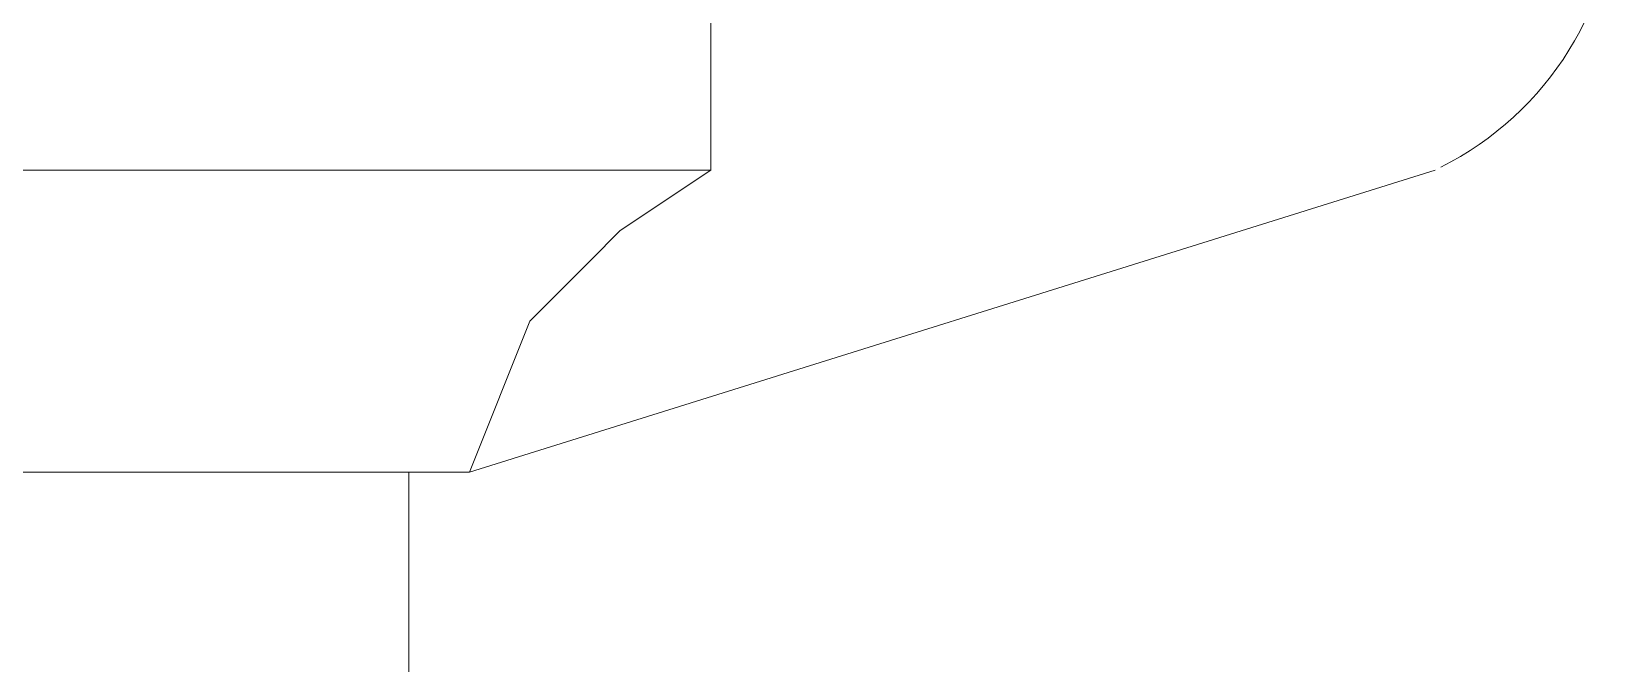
# Model space of a CAD drawing. Header units: millimetres. Extents: x 28 to 201, y 462 to 575.
# Drawn here: x 123.18519 to 123.23139, y 556.42243 to 556.44085 of the extents above; entities that cross this region are included whole.
import ezdxf

# ---------------------------------------------------------------- set-up
doc = ezdxf.new("R2010")
doc.units = ezdxf.units.MM
doc.layers.add('1- 3', color=3, linetype='Continuous')

# ---------------------------------------------------------------- blocks, each defined once
blk = doc.blocks.new('CTOBOM')
at = {"color": 0, "lineweight": 20}
for points in [[(9.010562, -0.335241), (9.019363, -0.363405)], [(9.010562, -0.335241), (9.019363, -0.363405)], [(9.010562, -0.365165), (9.010562, -0.356364), (8.984158, -0.356364)], [(9.010562, -0.48838), (9.010562, -0.356364), (8.984158, -0.356364)], [(9.010562, -0.356364), (9.012322, -0.359004), (9.013202, -0.359884), (9.014962, -0.361644), (9.019363, -0.363405)], [(9.010562, -0.356364), (9.012322, -0.359004), (9.013202, -0.359884), (9.014962, -0.361644), (9.019363, -0.363405)], [(9.019363, -0.365165), (9.019363, -0.363405)], [(9.019363, -0.482219), (9.019363, -0.363405)], [(9.267554, -0.365165), (9.019363, -0.365165)], [(9.286916, -0.365165), (9.019363, -0.365165)]]:
    blk.add_lwpolyline(points, dxfattribs=at)
blk.add_open_spline([(9.01047, -0.335076), (9.008906, -0.331941), (9.005704, -0.32996), (9.002201, -0.32996)], degree=3, dxfattribs=at)
blk.add_open_spline([(9.01047, -0.335076), (9.008906, -0.331941), (9.005704, -0.32996), (9.002201, -0.32996)], degree=3, dxfattribs=at)

msp = doc.modelspace()

# ---------------------------------------------------------------- block references
at = {"layer": '1- 3', "rotation": 270}
msp.add_blockref('CTOBOM', (123.561354, 565.447376), dxfattribs=at)

doc.saveas('drawing.dxf')
